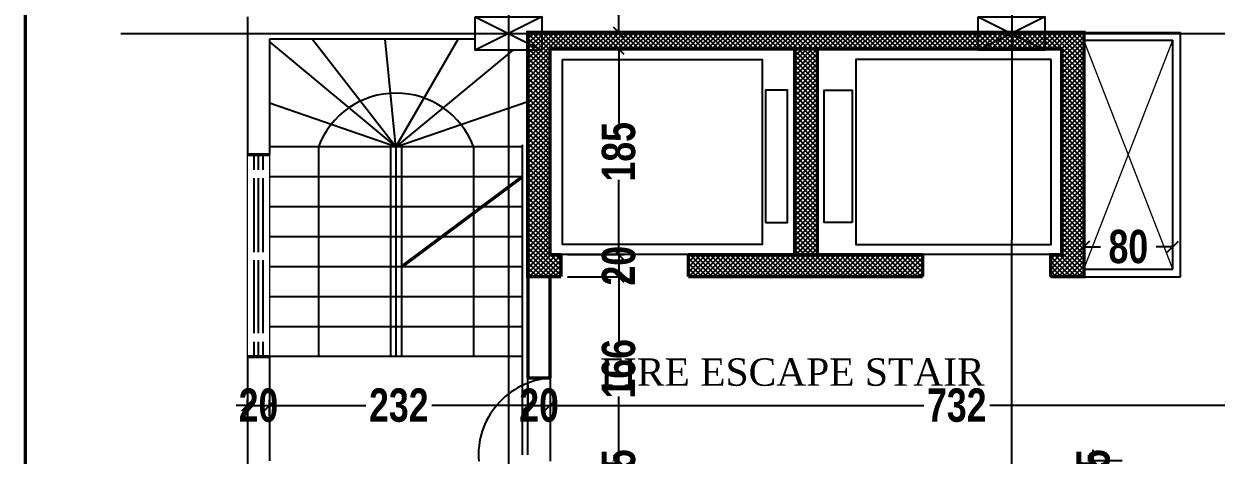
# Model space of a CAD drawing. Extents: x 285329 to 658348, y -83126 to -16980.
# Drawn here: x 336184 to 337257, y -40953 to -40564 of the extents above; entities that cross this region are included whole.
import ezdxf

# ---------------------------------------------------------------- set-up
doc = ezdxf.new("R2010")
doc.units = 0
doc.layers.get('0').update_dxf_attribs({"linetype": 'CONTINUOUS'})
doc.layers.get('DEFPOINTS').update_dxf_attribs({"color": 9, "linetype": 'CONTINUOUS'})
for name, color, linetype in [('AXIS', 1, 'CONTINUOUS'), ('COLUMN', 5, 'CONTINUOUS'), ('FURNITURE', 4, 'CONTINUOUS'), ('TEXT', 3, 'CONTINUOUS'), ('WALL', 7, 'CONTINUOUS')]:
    doc.layers.add(name, color=color, linetype=linetype)
doc.layers.add('VIS', color=8, linetype='CONTINUOUS', lineweight=18)
doc.styles.add('CITYBLUEPRINT', font='cityb___.ttf', dxfattribs={"width": 0.8})
doc.styles.add('style2', font='romantic.ttf', dxfattribs={"height": 50})
doc.dimstyles.new('50', dxfattribs={"dimtxt": 30, "dimasz": 10, "dimexe": 5, "dimexo": 6, "dimgap": 5, "dimtad": 0, "dimdec": 0, "dimdsep": 46, "dimtxsty": 'CITYBLUEPRINT', "dimblk1": 'OBLIQUE', "dimblk2": 'OBLIQUE', "dimsah": 1, "dimcen": 0.05, "dimdle": 0.03, "dimclre": 22, "dimclrt": 7, "dimadec": 0, "dimazin": 0, "dimtfac": 1, "dimtdec": 0, "dimtix": 1, "dimtmove": 0, "dimatfit": 3, "dimldrblk": 'OBLIQUE', "dimfxl": 1, "dimtolj": 1, "dimtzin": 0, "dimarcsym": 0})

# ---------------------------------------------------------------- blocks, each defined once
blk = doc.blocks.new('site77')
at = {"layer": 'WALL', "linetype": 'Continuous', "const_width": 3}
blk.add_lwpolyline([(159633.4, -32835.7), (157318.4, -32835.7), (157318.4, -36546.7), (159235.4, -36546.7)], dxfattribs=at)
blk = doc.blocks.new('COLUMN')
at = {"layer": 'AXIS'}
for p, q in [((236924.7, -9644.3), (236984.7, -9674.3)), ((236984.7, -9644.3), (236924.7, -9674.3))]:
    blk.add_line(p, q, dxfattribs=at)
at = {"layer": 'COLUMN'}
blk.add_lwpolyline([(236924.7, -9644.3), (236984.7, -9644.3), (236984.7, -9674.3), (236924.7, -9674.3)], close=True, dxfattribs=at)
blk = doc.blocks.new('cbcb')
at = {"layer": 'AXIS'}
for p, q in [((327577.9, -10741.6), (327577.9, -14318.5)), ((328031, -10741.7), (328030.4, -14326.1)), ((327229.2, -12204), (329570.3, -12204))]:
    blk.add_line(p, q, dxfattribs=at)
at = {"layer": 'WALL', "linetype": 'Continuous'}
for p in [(90623.2, -2544.7), (91076, -2544.7)]:
    blk.add_blockref('COLUMN', p, dxfattribs=at)
blk = doc.blocks.new('_Oblique')
at = {"color": 0, "lineweight": -2}
blk.add_line((-0.5, -0.5), (0.5, 0.5), dxfattribs=at)
blk = doc.blocks.new('*D2244')
at = {"layer": 'DEFPOINTS', "color": 0, "linetype": 'Continuous', "lineweight": 5, "transparency": 16777216}
for p in [(336689, -40388.3), (336719.7, -40388.3), (336719.7, -40571.9)]:
    blk.add_point(p, dxfattribs=at)
at = {"layer": 'VIS', "color": 22, "linetype": 'Continuous', "lineweight": -2, "transparency": 16777216}
for p, q in [((336695, -40388.3), (336724.7, -40388.3)), ((336713.7, -40571.9), (336714.7, -40571.9))]:
    blk.add_line(p, q, dxfattribs=at)
at = {"layer": 'VIS', "color": 0, "linetype": 'Continuous', "lineweight": -2, "transparency": 16777216}
for p, q in [((336719.7, -40388.3), (336719.7, -40455)), ((336719.7, -40571.9), (336719.7, -40505.2))]:
    blk.add_line(p, q, dxfattribs=at)
at = {"layer": 'VIS', "color": 0, "linetype": 'Continuous', "lineweight": -2, "transparency": 16777216, "xscale": 10, "yscale": 10, "zscale": 10}
for p, rotation in [((336719.7, -40388.3), 90), ((336719.7, -40571.9), 270)]:
    blk.add_blockref('_Oblique', p, dxfattribs=dict(at, rotation=rotation))
at = {"layer": 'VIS', "color": 7, "linetype": 'Continuous', "lineweight": 5, "transparency": 16777216, "insert": (336719.7, -40480.1), "char_height": 30, "attachment_point": 5, "rotation": 90, "style": 'CITYBLUEPRINT'}
blk.add_mtext('\\A1;184', dxfattribs=at)
blk = doc.blocks.new('*D2247')
at = {"layer": 'DEFPOINTS', "color": 0, "linetype": 'Continuous', "lineweight": 5, "transparency": 16777216}
for p in [(336719.7, -40586.9), (336667.7, -40772), (336719.7, -40772)]:
    blk.add_point(p, dxfattribs=at)
at = {"layer": 'VIS', "color": 22, "linetype": 'Continuous', "lineweight": -2, "transparency": 16777216}
for p, q in [((336713.7, -40586.9), (336714.7, -40586.9)), ((336673.7, -40772), (336724.7, -40772))]:
    blk.add_line(p, q, dxfattribs=at)
at = {"layer": 'VIS', "color": 0, "linetype": 'Continuous', "lineweight": -2, "transparency": 16777216}
for p, q in [((336719.7, -40586.9), (336719.7, -40654)), ((336719.7, -40772), (336719.7, -40704.8))]:
    blk.add_line(p, q, dxfattribs=at)
at = {"layer": 'VIS', "color": 0, "linetype": 'Continuous', "lineweight": -2, "transparency": 16777216, "xscale": 10, "yscale": 10, "zscale": 10}
for p, rotation in [((336719.7, -40586.9), 90), ((336719.7, -40772), 270)]:
    blk.add_blockref('_Oblique', p, dxfattribs=dict(at, rotation=rotation))
at = {"layer": 'VIS', "color": 7, "linetype": 'Continuous', "lineweight": 5, "transparency": 16777216, "insert": (336719.7, -40679.4), "char_height": 30, "attachment_point": 5, "rotation": 90, "style": 'CITYBLUEPRINT'}
blk.add_mtext('\\A1;185', dxfattribs=at)
blk = doc.blocks.new('*D2248')
at = {"layer": 'DEFPOINTS', "color": 0, "linetype": 'Continuous', "lineweight": 5, "transparency": 16777216}
for p in [(336667.7, -40772), (336667.7, -40792), (336719.7, -40792)]:
    blk.add_point(p, dxfattribs=at)
at = {"layer": 'VIS', "color": 0, "linetype": 'Continuous', "lineweight": -2, "transparency": 16777216}
for p, q in [((336719.7, -40772), (336719.7, -40762)), ((336719.7, -40772), (336719.7, -40792)), ((336719.7, -40792), (336719.7, -40802))]:
    blk.add_line(p, q, dxfattribs=at)
at = {"layer": 'VIS', "color": 22, "linetype": 'Continuous', "lineweight": -2, "transparency": 16777216}
for p, q in [((336673.7, -40772), (336724.7, -40772)), ((336673.7, -40792), (336724.7, -40792))]:
    blk.add_line(p, q, dxfattribs=at)
at = {"layer": 'VIS', "color": 0, "linetype": 'Continuous', "lineweight": -2, "transparency": 16777216, "xscale": 10, "yscale": 10, "zscale": 10}
for p, rotation in [((336719.7, -40772), 270), ((336719.7, -40792), 90)]:
    blk.add_blockref('_Oblique', p, dxfattribs=dict(at, rotation=rotation))
at = {"layer": 'VIS', "color": 7, "linetype": 'Continuous', "lineweight": 5, "transparency": 16777216, "insert": (336719.7, -40782), "char_height": 30, "attachment_point": 5, "rotation": 90, "style": 'CITYBLUEPRINT'}
blk.add_mtext('\\A1;20', dxfattribs=at)
blk = doc.blocks.new('*D2249')
at = {"layer": 'DEFPOINTS', "color": 0, "linetype": 'Continuous', "lineweight": 5, "transparency": 16777216}
for p in [(336667.7, -40792), (336719.7, -40957.7), (336720.5, -40957.7)]:
    blk.add_point(p, dxfattribs=at)
at = {"layer": 'VIS', "color": 22, "linetype": 'Continuous', "lineweight": -2, "transparency": 16777216}
for p, q in [((336673.7, -40792), (336724.7, -40792)), ((336714.5, -40957.7), (336714.7, -40957.7))]:
    blk.add_line(p, q, dxfattribs=at)
at = {"layer": 'VIS', "color": 0, "linetype": 'Continuous', "lineweight": -2, "transparency": 16777216}
for p, q in [((336719.7, -40791.9), (336719.7, -40850.1)), ((336719.7, -40957.7), (336719.7, -40899.6))]:
    blk.add_line(p, q, dxfattribs=at)
at = {"layer": 'VIS', "color": 0, "linetype": 'Continuous', "lineweight": -2, "transparency": 16777216, "xscale": 10, "yscale": 10, "zscale": 10}
for p, rotation in [((336719.7, -40792), 90), ((336719.7, -40957.7), 270)]:
    blk.add_blockref('_Oblique', p, dxfattribs=dict(at, rotation=rotation))
at = {"layer": 'VIS', "color": 7, "linetype": 'Continuous', "lineweight": 5, "transparency": 16777216, "insert": (336719.7, -40874.8), "char_height": 30, "attachment_point": 5, "rotation": 90, "style": 'CITYBLUEPRINT'}
blk.add_mtext('\\A1;166', dxfattribs=at)
blk = doc.blocks.new('*D2250')
at = {"layer": 'DEFPOINTS', "color": 0, "linetype": 'Continuous', "lineweight": 5, "transparency": 16777216}
for p in [(336720.5, -40957.7), (336719.7, -40972.7), (336720.5, -40972.7)]:
    blk.add_point(p, dxfattribs=at)
at = {"layer": 'VIS', "color": 0, "linetype": 'Continuous', "lineweight": -2, "transparency": 16777216}
for p, q in [((336719.7, -40957.7), (336719.7, -40947.7)), ((336719.7, -40957.7), (336719.7, -40972.7)), ((336719.7, -40972.7), (336719.7, -40982.7))]:
    blk.add_line(p, q, dxfattribs=at)
at = {"layer": 'VIS', "color": 22, "linetype": 'Continuous', "lineweight": -2, "transparency": 16777216}
for p, q in [((336714.5, -40957.7), (336714.7, -40957.7)), ((336714.5, -40972.7), (336714.7, -40972.7))]:
    blk.add_line(p, q, dxfattribs=at)
at = {"layer": 'VIS', "color": 0, "linetype": 'Continuous', "lineweight": -2, "transparency": 16777216, "xscale": 10, "yscale": 10, "zscale": 10}
for p, rotation in [((336719.7, -40957.7), 270), ((336719.7, -40972.7), 90)]:
    blk.add_blockref('_Oblique', p, dxfattribs=dict(at, rotation=rotation))
at = {"layer": 'VIS', "color": 7, "linetype": 'Continuous', "lineweight": 5, "transparency": 16777216, "insert": (336719.7, -40965.2), "char_height": 30, "attachment_point": 5, "rotation": 90, "style": 'CITYBLUEPRINT'}
blk.add_mtext('\\A1;15', dxfattribs=at)
blk = doc.blocks.new('*D2316')
at = {"layer": 'DEFPOINTS', "color": 0, "linetype": 'Continuous', "lineweight": 5, "transparency": 16777216}
for p in [(336405.5, -40907.7), (336385.5, -40923.2), (336405.5, -40923.2)]:
    blk.add_point(p, dxfattribs=at)
at = {"layer": 'VIS', "color": 0, "linetype": 'Continuous', "lineweight": -2, "transparency": 16777216}
for p, q in [((336385.5, -40907.7), (336375.5, -40907.7)), ((336385.5, -40907.7), (336405.5, -40907.7)), ((336405.5, -40907.7), (336415.5, -40907.7))]:
    blk.add_line(p, q, dxfattribs=at)
at = {"layer": 'VIS', "color": 22, "linetype": 'Continuous', "lineweight": -2, "transparency": 16777216}
for p, q in [((336385.5, -40917.2), (336385.5, -40902.7)), ((336405.5, -40917.2), (336405.5, -40902.7))]:
    blk.add_line(p, q, dxfattribs=at)
at = {"layer": 'VIS', "color": 0, "linetype": 'Continuous', "lineweight": -2, "transparency": 16777216, "xscale": 10, "yscale": 10, "zscale": 10}
blk.add_blockref('_Oblique', (336385.5, -40907.7), dxfattribs=at)
at = {"layer": 'VIS', "color": 0, "linetype": 'Continuous', "lineweight": -2, "transparency": 16777216, "xscale": 10, "yscale": 10, "zscale": 10, "rotation": 180}
blk.add_blockref('_Oblique', (336405.5, -40907.7), dxfattribs=at)
at = {"layer": 'VIS', "color": 7, "linetype": 'Continuous', "lineweight": 5, "transparency": 16777216, "insert": (336395.5, -40907.7), "char_height": 30, "attachment_point": 5, "style": 'CITYBLUEPRINT'}
blk.add_mtext('\\A1;20', dxfattribs=at)
blk = doc.blocks.new('*D2317')
at = {"layer": 'DEFPOINTS', "color": 0, "linetype": 'Continuous', "lineweight": 5, "transparency": 16777216}
for p in [(336638, -40883.1), (336638, -40907.7), (336405.5, -40923.2)]:
    blk.add_point(p, dxfattribs=at)
at = {"layer": 'VIS', "color": 22, "linetype": 'Continuous', "lineweight": -2, "transparency": 16777216}
for p, q in [((336638, -40889.1), (336638, -40912.7)), ((336405.5, -40917.2), (336405.5, -40902.7))]:
    blk.add_line(p, q, dxfattribs=at)
at = {"layer": 'VIS', "color": 0, "linetype": 'Continuous', "lineweight": -2, "transparency": 16777216}
for p, q in [((336405.5, -40907.7), (336492, -40907.7)), ((336638, -40907.7), (336551.5, -40907.7))]:
    blk.add_line(p, q, dxfattribs=at)
at = {"layer": 'VIS', "color": 0, "linetype": 'Continuous', "lineweight": -2, "transparency": 16777216, "xscale": 10, "yscale": 10, "zscale": 10, "rotation": 180}
blk.add_blockref('_Oblique', (336405.5, -40907.7), dxfattribs=at)
at = {"layer": 'VIS', "color": 0, "linetype": 'Continuous', "lineweight": -2, "transparency": 16777216, "xscale": 10, "yscale": 10, "zscale": 10}
blk.add_blockref('_Oblique', (336638, -40907.7), dxfattribs=at)
at = {"layer": 'VIS', "color": 7, "linetype": 'Continuous', "lineweight": 5, "transparency": 16777216, "insert": (336521.8, -40907.7), "char_height": 30, "attachment_point": 5, "style": 'CITYBLUEPRINT'}
blk.add_mtext('\\A1;232', dxfattribs=at)
blk = doc.blocks.new('*D2318')
at = {"layer": 'DEFPOINTS', "color": 0, "linetype": 'Continuous', "lineweight": 5, "transparency": 16777216}
for p in [(336638, -40883.1), (336658, -40883.1), (336658, -40907.7)]:
    blk.add_point(p, dxfattribs=at)
at = {"layer": 'VIS', "color": 22, "linetype": 'Continuous', "lineweight": -2, "transparency": 16777216}
for p, q in [((336638, -40889.1), (336638, -40912.7)), ((336658, -40889.1), (336658, -40912.7))]:
    blk.add_line(p, q, dxfattribs=at)
at = {"layer": 'VIS', "color": 0, "linetype": 'Continuous', "lineweight": -2, "transparency": 16777216}
for p, q in [((336638, -40907.7), (336628, -40907.7)), ((336638, -40907.7), (336658, -40907.7)), ((336658, -40907.7), (336668, -40907.7))]:
    blk.add_line(p, q, dxfattribs=at)
at = {"layer": 'VIS', "color": 0, "linetype": 'Continuous', "lineweight": -2, "transparency": 16777216, "xscale": 10, "yscale": 10, "zscale": 10}
blk.add_blockref('_Oblique', (336638, -40907.7), dxfattribs=at)
at = {"layer": 'VIS', "color": 0, "linetype": 'Continuous', "lineweight": -2, "transparency": 16777216, "xscale": 10, "yscale": 10, "zscale": 10, "rotation": 180}
blk.add_blockref('_Oblique', (336658, -40907.7), dxfattribs=at)
at = {"layer": 'VIS', "color": 7, "linetype": 'Continuous', "lineweight": 5, "transparency": 16777216, "insert": (336648, -40907.7), "char_height": 30, "attachment_point": 5, "style": 'CITYBLUEPRINT'}
blk.add_mtext('\\A1;20', dxfattribs=at)
blk = doc.blocks.new('*D2319')
at = {"layer": 'DEFPOINTS', "color": 0, "linetype": 'Continuous', "lineweight": 5, "transparency": 16777216}
for p in [(336658, -40883.1), (337389.9, -40907.7), (337389.9, -40907.7)]:
    blk.add_point(p, dxfattribs=at)
at = {"layer": 'VIS', "color": 22, "linetype": 'Continuous', "lineweight": -2, "transparency": 16777216}
for p, q in [((336658, -40889.1), (336658, -40912.7)), ((337389.9, -40901.7), (337389.9, -40902.7))]:
    blk.add_line(p, q, dxfattribs=at)
at = {"layer": 'VIS', "color": 0, "linetype": 'Continuous', "lineweight": -2, "transparency": 16777216}
for p, q in [((336657.9, -40907.7), (336994.4, -40907.7)), ((337389.9, -40907.7), (337053.5, -40907.7))]:
    blk.add_line(p, q, dxfattribs=at)
at = {"layer": 'VIS', "color": 0, "linetype": 'Continuous', "lineweight": -2, "transparency": 16777216, "xscale": 10, "yscale": 10, "zscale": 10, "rotation": 180}
blk.add_blockref('_Oblique', (336658, -40907.7), dxfattribs=at)
at = {"layer": 'VIS', "color": 0, "linetype": 'Continuous', "lineweight": -2, "transparency": 16777216, "xscale": 10, "yscale": 10, "zscale": 10}
blk.add_blockref('_Oblique', (337389.9, -40907.7), dxfattribs=at)
at = {"layer": 'VIS', "color": 7, "linetype": 'Continuous', "lineweight": 5, "transparency": 16777216, "insert": (337023.9, -40907.7), "char_height": 30, "attachment_point": 5, "style": 'CITYBLUEPRINT'}
blk.add_mtext('\\A1;732', dxfattribs=at)
blk = doc.blocks.new('*D2728')
at = {"layer": 'DEFPOINTS', "color": 0, "linetype": 'Continuous', "lineweight": 5, "transparency": 16777216}
for p in [(337146.7, -40957.7), (337178.6, -40957.7), (337178.6, -40972.7)]:
    blk.add_point(p, dxfattribs=at)
at = {"layer": 'VIS', "color": 0, "linetype": 'Continuous', "lineweight": -2, "transparency": 16777216}
for p, q in [((337146.7, -40957.7), (337146.7, -40947.7)), ((337146.7, -40972.7), (337146.7, -40957.7)), ((337146.7, -40972.7), (337146.7, -40982.7))]:
    blk.add_line(p, q, dxfattribs=at)
at = {"layer": 'VIS', "color": 22, "linetype": 'Continuous', "lineweight": -2, "transparency": 16777216}
for p, q in [((337172.6, -40957.7), (337141.7, -40957.7)), ((337172.6, -40972.7), (337141.7, -40972.7))]:
    blk.add_line(p, q, dxfattribs=at)
at = {"layer": 'VIS', "color": 0, "linetype": 'Continuous', "lineweight": -2, "transparency": 16777216, "xscale": 10, "yscale": 10, "zscale": 10}
for p, rotation in [((337146.7, -40957.7), 270), ((337146.7, -40972.7), 90)]:
    blk.add_blockref('_Oblique', p, dxfattribs=dict(at, rotation=rotation))
at = {"layer": 'VIS', "color": 7, "linetype": 'Continuous', "lineweight": 5, "transparency": 16777216, "insert": (337146.7, -40965.2), "char_height": 30, "attachment_point": 5, "rotation": 90, "style": 'CITYBLUEPRINT'}
blk.add_mtext('\\A1;15', dxfattribs=at)
blk = doc.blocks.new('uyu')
at = {"layer": 'AXIS'}
h = blk.add_hatch(dxfattribs=at)
h.set_pattern_fill('ANSI37', color=256, style=0)
h.paths.add_polyline_path([(334939.2, -40599.4), (334939.2, -40799.5), (334939.2, -40819.5), (334969.2, -40819.5), (334969.2, -40799.5), (334959.2, -40799.5), (334959.2, -40614.4), (335419.7, -40614.4), (335419.7, -40799.5), (335409.7, -40799.5), (335409.7, -40819.5), (335439.7, -40819.5), (335439.7, -40599.4), (335404.7, -40599.4)])
h.paths.add_polyline_path([(335179.6, -40799.5), (335200, -40799.5), (335200, -40614.4), (335179.6, -40614.4)], flags=17)
h.paths.add_polyline_path([(335294.7, -40819.5), (335294.7, -40799.5), (335083.7, -40799.5), (335083.7, -40819.5)], flags=17)
at = {"layer": 'FURNITURE'}
for p, q in [((335083.7, -40799.5), (334969.2, -40799.5)), ((335409.7, -40799.5), (335294.7, -40799.5))]:
    blk.add_line(p, q, dxfattribs=at)
at = {"layer": 'FURNITURE', "ltscale": 3}
for points in [[(334970.6, -40623.9), (335150.3, -40623.9), (335150.3, -40790.4), (334970.6, -40790.4)], [(335410.3, -40623.9), (335234.6, -40623.9), (335234.6, -40790.4), (335410.3, -40790.4)], [(335153.2, -40770.5), (335173, -40770.5), (335173, -40651.6), (335153.2, -40651.6)], [(335231.2, -40770.5), (335205.9, -40770.5), (335205.9, -40651.6), (335231.2, -40651.6)]]:
    blk.add_lwpolyline(points, close=True, dxfattribs=at)
at = {"layer": 'WALL', "ltscale": 3}
blk.add_line((334964.2, -40599.4), (335344.7, -40599.4), dxfattribs=at)
blk.add_line((334964.2, -40599.4), (335344.7, -40599.4), dxfattribs=at)
blk.add_line((334964.2, -40599.4), (335344.7, -40599.4), dxfattribs=at)
at = {"layer": 'WALL', "linetype": 'Continuous', "const_width": 3}
for points in [[(334939.2, -40799.5), (334939.2, -40799.5), (334939.2, -40599.4), (335404.7, -40599.4)], [(334964.2, -40599.4), (335344.7, -40599.4)], [(334964.2, -40599.4), (335344.7, -40599.4)], [(335404.7, -40599.4), (335439.7, -40599.4), (335439.7, -40819.5), (335409.7, -40819.5)], [(334969.2, -40819.5), (334939.2, -40819.5), (334939.2, -40614.4)], [(334959.2, -40614.4), (334959.2, -40799.5)], [(334959.2, -40614.4), (335419.7, -40614.4), (335419.7, -40799.5), (335409.7, -40799.5)], [(334969.2, -40799.5), (334959.2, -40799.5), (334959.2, -40614.4)], [(335179.6, -40614.4), (335179.6, -40799.5)], [(335200, -40614.4), (335200, -40799.5)], [(334959.2, -40799.5), (334969.2, -40799.5)], [(334969.2, -40799.5), (334969.2, -40819.5)], [(335294.7, -40799.5), (335083.7, -40799.5)], [(335083.7, -40799.5), (335083.7, -40819.5)], [(335294.7, -40799.5), (335294.7, -40819.5)], [(335409.7, -40799.5), (335409.7, -40819.5)], [(335419.7, -40799.5), (335409.7, -40799.5), (335409.7, -40819.5)], [(335294.7, -40819.5), (335083.7, -40819.5)]]:
    blk.add_lwpolyline(points, dxfattribs=at)
blk = doc.blocks.new('*D2733')
at = {"layer": 'DEFPOINTS', "color": 0, "linetype": 'Continuous', "lineweight": 5, "transparency": 16777216}
for p in [(337218.3, -40764.9), (337138.3, -40785), (337218.3, -40785)]:
    blk.add_point(p, dxfattribs=at)
at = {"layer": 'VIS', "color": 22, "linetype": 'Continuous', "lineweight": -2, "transparency": 16777216}
for p, q in [((337138.3, -40779), (337138.3, -40759.9)), ((337218.3, -40779), (337218.3, -40759.9))]:
    blk.add_line(p, q, dxfattribs=at)
at = {"layer": 'VIS', "color": 0, "linetype": 'Continuous', "lineweight": -2, "transparency": 16777216}
for p, q in [((337138.2, -40764.9), (337153.1, -40764.9)), ((337218.3, -40764.9), (337203.4, -40764.9))]:
    blk.add_line(p, q, dxfattribs=at)
at = {"layer": 'VIS', "color": 0, "linetype": 'Continuous', "lineweight": -2, "transparency": 16777216, "xscale": 10, "yscale": 10, "zscale": 10, "rotation": 180}
blk.add_blockref('_Oblique', (337138.3, -40764.9), dxfattribs=at)
at = {"layer": 'VIS', "color": 0, "linetype": 'Continuous', "lineweight": -2, "transparency": 16777216, "xscale": 10, "yscale": 10, "zscale": 10}
blk.add_blockref('_Oblique', (337218.3, -40764.9), dxfattribs=at)
at = {"layer": 'VIS', "color": 7, "linetype": 'Continuous', "lineweight": 5, "transparency": 16777216, "insert": (337178.3, -40764.9), "char_height": 30, "attachment_point": 5, "style": 'CITYBLUEPRINT'}
blk.add_mtext('\\A1;80', dxfattribs=at)

msp = doc.modelspace()

# ---------------------------------------------------------------- linework, layer by layer
at = {"layer": 'FURNITURE', "ltscale": 3}
for p, q in [((336519.26, -40674.87), (336443.78, -40578.01)), ((336519.26, -40674.87), (336509.51, -40578.01)), ((336519.26, -40674.87), (336575.24, -40578.01)), ((336405.54, -40580.51), (336519.26, -40674.87)), ((336624.48, -40588.01), (336519.26, -40674.87)), ((336519.26, -40674.87), (336405.54, -40635.76)), ((336519.26, -40674.87), (336637.97, -40634.04)), ((336632.97, -40674.87), (336405.54, -40674.87)), ((336514.26, -40674.87), (336514.26, -40863.87)), ((336519.26, -40674.87), (336519.26, -40863.87)), ((336524.26, -40674.87), (336524.26, -40863.87)), ((336391.31, -40683.09), (336391.31, -40695.7)), ((336399.31, -40683.09), (336399.31, -40695.7)), ((336391.31, -40703.2), (336391.31, -40769.65)), ((336399.31, -40703.2), (336399.31, -40769.65)), ((336632.97, -40701.87), (336405.54, -40701.87)), ((336632.97, -40728.87), (336405.54, -40728.87)), ((336632.97, -40756.1), (336405.54, -40755.87)), ((336391.31, -40776.84), (336391.31, -40842.84)), ((336399.31, -40776.84), (336399.31, -40842.84)), ((336632.97, -40783.1), (336405.54, -40782.87)), ((336632.97, -40810.1), (336405.54, -40809.87)), ((336632.97, -40836.87), (336405.54, -40836.87)), ((336391.31, -40850.48), (336391.31, -40862.68)), ((336399.31, -40850.48), (336399.31, -40862.68)), ((336632.97, -40863.87), (336400.54, -40863.87)), ((336657.97, -40883.09), (336657.97, -40958.01))]:
    msp.add_line(p, q, dxfattribs=at)
at = {"layer": 'FURNITURE', "linetype": 'Continuous'}
msp.add_arc((336663.14, -40952.58), 69.68, 94.25077, 184.4672, dxfattribs=at)
at = {"layer": 'VIS', "linetype": 'Continuous', "lineweight": 5}
for p, q in [((337183.49, -40571.88), (337223.12, -40571.88)), ((337138.25, -40784.96), (337218.25, -40578.88)), ((337218.25, -40784.96), (337138.25, -40578.88)), ((336385.54, -40863.87), (336385.54, -40681.9)), ((336405.54, -40681.9), (336405.54, -40863.87))]:
    msp.add_line(p, q, dxfattribs=at)
at = {"layer": 'WALL', "linetype": 'Continuous'}
for p, q in [((336385.54, -40558.01), (336385.54, -40681.9)), ((336590.42, -40578.01), (336405.54, -40578.01)), ((336405.54, -40578.01), (336405.54, -40681.9)), ((337103.45, -40571.88), (337225.25, -40571.88)), ((337225.25, -40791.96), (337225.25, -40571.88)), ((337138.25, -40578.88), (337218.25, -40578.88)), ((337218.25, -40784.96), (337218.25, -40578.88)), ((336449.47, -40674.87), (336449.47, -40863.87)), ((336589.05, -40674.87), (336589.05, -40863.87)), ((336395.31, -40683.09), (336395.31, -40695.7)), ((336395.31, -40703.2), (336395.31, -40769.65)), ((336395.31, -40776.84), (336395.31, -40842.84)), ((337138.25, -40784.96), (337218.25, -40784.96)), ((337138.25, -40791.96), (337225.25, -40791.96)), ((336395.31, -40850.48), (336395.31, -40862.68)), ((336385.54, -40863.87), (336385.54, -40977.71)), ((336405.54, -40863.87), (336405.54, -40957.71))]:
    msp.add_line(p, q, dxfattribs=at)
at = {"layer": 'WALL', "linetype": 'Continuous', "ltscale": 3}
msp.add_line((336590.42, -40578.01), (336405.54, -40578.01), dxfattribs=at)
for points in [[(336632.97, -40952.13), (336632.97, -40673.25)], [(336637.97, -40952.13), (336637.97, -40673.25)]]:
    msp.add_lwpolyline(points, dxfattribs=at)
at = {"layer": 'WALL', "linetype": 'Continuous', "const_width": 3}
for points in [[(336385.54, -40681.9), (336405.54, -40681.9)], [(336632.97, -40701.87), (336524.26, -40782.99)], [(336637.97, -40768.01), (336637.97, -40883.09)], [(336657.97, -40792.16), (336657.97, -40883.09)], [(336385.54, -40863.87), (336405.54, -40863.87)], [(336657.97, -40883.09), (336637.97, -40883.09)]]:
    msp.add_lwpolyline(points, dxfattribs=at)
at = {"layer": 'WALL', "linetype": 'Continuous'}
msp.add_arc((336519.26, -40701.15), 74.58, 20.63871, 159.36129, dxfattribs=at)

# ---------------------------------------------------------------- block references
at = {"layer": 'VIS', "linetype": 'Continuous', "lineweight": 5}
for name, p in [('cbcb', (9042.55, -28369.04)), ('uyu', (1698.54, 27.55))]:
    msp.add_blockref(name, p, dxfattribs=at)
at = {"layer": 'WALL', "linetype": 'Continuous'}
msp.add_blockref('site77', (178867.45, -6387.39), dxfattribs=at)

# ---------------------------------------------------------------- texts
at = {"layer": 'TEXT', "insert": (337048.99, -40865.39), "char_height": 24.696, "width": 410.1463, "attachment_point": 3, "style": 'style2'}
msp.add_mtext('FIRE ESCAPE STAIR', dxfattribs=at)

# ---------------------------------------------------------------- dimensions: what is measured, and where the dimension line sits
at = {"layer": 'VIS', "linetype": 'Continuous', "lineweight": 5}
for base, p1, p2, angle, picture, middle in [((336719.69, -40388.29), (336719.69, -40571.88), (336689, -40388.29), 270, '*D2244', (336719.69, -40480.09)), ((336719.69, -40771.96), (336719.7, -40586.88), (336667.74, -40771.96), 90, '*D2247', (336719.69, -40679.42)), ((336719.69, -40791.96), (336667.74, -40771.96), (336667.74, -40791.96), 90, '*D2248', (336719.69, -40781.96)), ((336719.69, -40957.71), (336667.74, -40791.96), (336720.5, -40957.71), 90, '*D2249', (336719.69, -40874.84)), ((336719.69, -40972.71), (336720.5, -40957.71), (336720.5, -40972.71), 90, '*D2250', (336719.69, -40965.21)), ((337146.75, -40957.71), (337178.61, -40972.71), (337178.61, -40957.71), 90, '*D2728', (337146.75, -40965.21))]:
    dim = msp.add_linear_dim(base=base, p1=p1, p2=p2, angle=angle, dimstyle='50', override={"dimtmove": 1}, dxfattribs=at)
    dim.commit()
    dim.dimension.update_dxf_attribs({"geometry": picture, "text_midpoint": middle})
for base, p1, p2, picture, middle in [((337218.25, -40764.86), (337138.25, -40784.96), (337218.25, -40784.96), '*D2733', (337178.25, -40764.86)), ((336405.54, -40907.74), (336385.54, -40923.2), (336405.54, -40923.2), '*D2316', (336395.54, -40907.74))]:
    dim = msp.add_linear_dim(base=base, p1=p1, p2=p2, dimstyle='50', dxfattribs=at)
    dim.commit()
    dim.dimension.update_dxf_attribs({"geometry": picture, "text_midpoint": middle})
for base, p1, p2, picture, middle in [((336637.97, -40907.74), (336405.54, -40923.2), (336637.97, -40883.09), '*D2317', (336521.76, -40907.74)), ((336657.97, -40907.74), (336637.97, -40883.09), (336657.97, -40883.09), '*D2318', (336647.97, -40907.74)), ((337389.91, -40907.74), (336657.97, -40883.09), (337389.91, -40907.74), '*D2319', (337023.94, -40907.74))]:
    dim = msp.add_linear_dim(base=base, p1=p1, p2=p2, dimstyle='50', override={"dimtmove": 1}, dxfattribs=at)
    dim.commit()
    dim.dimension.update_dxf_attribs({"geometry": picture, "text_midpoint": middle})

doc.saveas('drawing.dxf')
